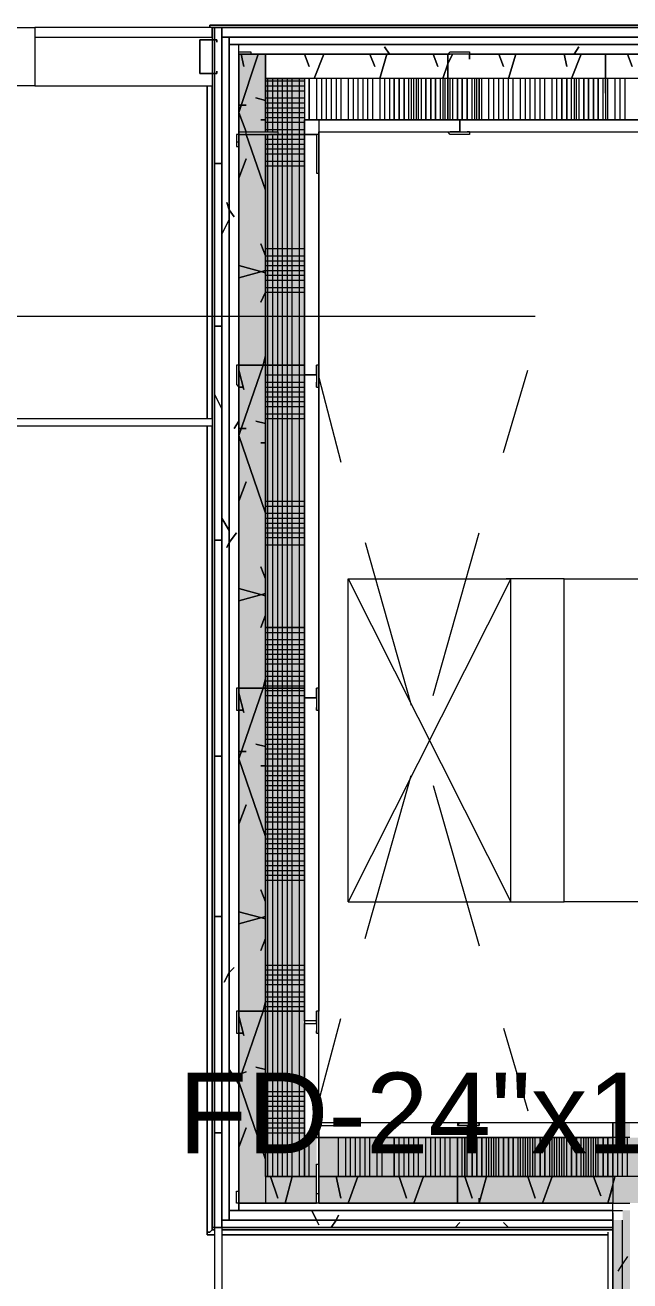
# Model space of a CAD drawing. Header units: metres. Extents: x -2 to 237, y -8 to 52.
# Drawn here: x 20.113 to 21.253, y 30.532 to 32.901 of the extents above; entities that cross this region are included whole.
import ezdxf

# ---------------------------------------------------------------- set-up
doc = ezdxf.new("R2010")
doc.units = ezdxf.units.M
doc.layers.add('HVAC - Ductos', color=5, linetype='Continuous', lineweight=0)
doc.layers.add('PDF2_Text', color=7, linetype='Continuous', lineweight=0)
doc.layers.add('PDF2_Geometry', color=7, linetype='Continuous', lineweight=0, true_color=0xaaaaaa)
doc.layers.add('PDF2_Solid Fills', color=7, linetype='Continuous', lineweight=0, true_color=0xffffff)
doc.styles.add('PDF Helvetica', font='')
doc.styles.get('PDF Helvetica').set_extended_font_data('Helvetica')

msp = doc.modelspace()

# ---------------------------------------------------------------- hatches: boundary and pattern name
at = {"layer": 'PDF2_Solid Fills', "lineweight": 0, "transparency": 33554559}
h = msp.add_hatch(color=256, dxfattribs=at)
h.paths.add_polyline_path([(20.5661, 32.6995), (20.5661, 32.8461), (20.5157, 32.8461), (20.5157, 32.6995)])
h.paths.add_polyline_path([(20.5661, 32.6949), (20.5157, 32.6949), (20.5157, 30.679), (20.5661, 30.679)])
h = msp.add_hatch(color=256, dxfattribs=at)
h.paths.add_polyline_path([(20.5661, 32.6995), (20.5661, 32.8461), (20.5157, 32.8461), (20.5157, 32.6995)])
h.paths.add_polyline_path([(20.5661, 32.6949), (20.5157, 32.6949), (20.5157, 30.679), (20.5661, 30.679)])
for points in [[(20.5661, 32.6995), (20.5845, 32.6995), (20.5661, 32.6949), (20.5661, 30.7294), (20.6394, 30.7294), (20.6394, 32.6949), (20.5891, 32.6995), (20.6394, 32.6995), (20.6394, 32.8003), (20.5661, 32.8003)], [(20.5661, 30.7294), (20.6394, 30.7294), (20.6394, 32.8003), (20.5661, 32.8003), (20.5661, 32.6995), (20.5891, 32.6995), (20.5661, 32.6949)]]:
    msp.add_hatch(color=256, dxfattribs=at).paths.add_polyline_path(points)
h = msp.add_hatch(color=256, dxfattribs=at)
h.paths.add_polyline_path([(21.2213, 30.8027), (21.2396, 30.8027), (21.2396, 30.8302), (21.2213, 30.8302)])
h.paths.add_polyline_path([(21.2396, 30.6469), (21.2213, 30.6469), (21.2213, 25.5246), (21.2396, 25.5246)])
h = msp.add_hatch(color=256, dxfattribs=at)
h.paths.add_polyline_path([(21.2396, 30.8027), (21.2534, 30.8027), (21.2534, 30.8302), (21.2396, 30.8302)])
h.paths.add_polyline_path([(21.2534, 30.6652), (21.2396, 30.6652), (21.2396, 25.5246), (21.2534, 25.5246)])
h = msp.add_hatch(color=256, dxfattribs=at)
h.paths.add_polyline_path([(20.6623, 30.7294), (20.6623, 30.8027), (20.6395, 30.8027), (20.6395, 30.7294)])
h.paths.add_polyline_path([(20.6669, 30.8027), (20.6669, 30.7294), (21.2946, 30.7294), (21.2946, 30.8027)])
h = msp.add_hatch(color=256, dxfattribs=at)
h.paths.add_polyline_path([(20.6623, 30.7294), (20.6623, 30.8027), (20.6395, 30.8027), (20.6395, 30.7294)])
h.paths.add_polyline_path([(20.6669, 30.8027), (20.6669, 30.7294), (21.2213, 30.7294), (21.2213, 30.8027)])
h = msp.add_hatch(color=256, dxfattribs=at)
h.paths.add_polyline_path([(20.6623, 30.679), (20.6623, 30.7294), (20.5661, 30.7294), (20.5661, 30.679)])
h.paths.add_polyline_path([(20.6669, 30.679), (21.2946, 30.679), (21.2946, 30.7294), (20.6669, 30.7294)])
h = msp.add_hatch(color=256, dxfattribs=at)
h.paths.add_polyline_path([(20.6623, 30.679), (20.6623, 30.7294), (20.5661, 30.7294), (20.5661, 30.679)])
h.paths.add_polyline_path([(21.2213, 30.679), (21.2213, 30.7294), (20.6669, 30.7294), (20.6669, 30.679)])

# ---------------------------------------------------------------- linework, layer by layer
at = {"layer": 'HVAC - Ductos', "lineweight": 0}
msp.add_lwpolyline([(21.0197, 31.2471), (21.1297, 31.2471), (21.1297, 31.8564), (21.0197, 31.8564)], dxfattribs=at)
msp.add_lwpolyline([(21.1297, 31.8564), (21.2763, 31.8564), (21.2763, 31.2471), (21.1297, 31.2471)], close=True, dxfattribs=at)
at = {"layer": 'PDF2_Geometry', "lineweight": 0}
for points in [[(20.4837, 32.8965), (20.6669, 32.8965), (20.4837, 32.8965), (20.4699, 32.8965), (20.4653, 32.8965), (20.4699, 32.8965), (20.4699, 32.8736), (20.4699, 32.8095), (20.4699, 30.6332), (20.4699, 28.489), (17.0566, 28.489)], [(24.8408, 32.8782), (24.8408, 32.8965), (21.2717, 32.8965), (20.6669, 32.8965), (20.4653, 32.8965), (20.1309, 32.8965), (20.1309, 32.7865), (20.4653, 32.7865), (20.4653, 30.6332), (20.6669, 30.6332), (21.2213, 30.6332), (21.2213, 25.5245)], [(20.1309, 32.8782), (20.4653, 32.8782)], [(24.8408, 32.8965), (21.2946, 32.8965), (21.2717, 32.8965), (21.2717, 32.9011), (20.4608, 32.9011), (20.4608, 32.8965), (20.4608, 32.9011), (21.2717, 32.9011), (22.9578, 32.9011), (22.9578, 32.8965), (21.2717, 32.8965), (20.6669, 32.8965)], [(21.2717, 32.8965), (20.4699, 32.8965), (21.2717, 32.8965)], [(21.2213, 30.6469), (20.6669, 30.6469), (20.4974, 30.6469), (20.4837, 30.6469), (20.4837, 32.8782), (20.4974, 32.8782), (20.6669, 32.8782), (21.2717, 32.8782), (21.2946, 32.8782), (24.8408, 32.8782), (24.8408, 32.8965), (24.8408, 32.9011), (25.9542, 32.9011)], [(20.4837, 32.8965), (20.4837, 32.8965)], [(24.8408, 32.8644), (21.2946, 32.8644), (21.2717, 32.8644), (20.6669, 32.8644), (20.5157, 32.8644), (20.4974, 32.8644), (20.4974, 30.6652), (20.5157, 30.6652), (20.6669, 30.6652), (21.2213, 30.6652), (21.2396, 30.6652)], [(20.9144, 32.8461), (20.5157, 32.8461), (20.5157, 32.8644), (21.2717, 32.8644), (21.2717, 32.8461), (20.951, 32.8461), (21.2717, 32.8461)], [(21.2534, 30.8027), (21.2396, 30.8027), (21.2213, 30.8027), (21.2213, 30.8302), (21.2213, 30.8027), (20.6669, 30.8027), (20.6395, 30.8027), (20.6395, 31.0089), (20.6395, 30.7294), (20.5661, 30.7294), (20.5661, 31.0409), (20.5661, 31.6503), (20.5661, 32.2597), (20.5661, 32.6949), (20.5661, 32.2597), (20.5661, 31.6503), (20.5661, 31.0409), (20.5661, 30.679), (20.5157, 30.679), (20.5157, 31.0409), (20.5157, 31.6503), (20.5157, 32.2597), (20.5157, 32.6949), (20.5157, 32.8461), (20.5661, 32.8461), (20.5661, 32.6995)], [(21.2717, 32.8003), (21.2075, 32.8003), (20.9098, 32.8003), (20.5661, 32.8003), (20.5661, 32.8461), (20.9144, 32.8461), (20.6669, 32.8461), (20.5661, 32.8461), (20.5157, 32.8461), (20.5157, 32.6949), (20.5157, 32.2597), (20.5157, 31.6503), (20.5157, 31.0409), (20.5157, 30.679), (20.5661, 30.679), (20.6623, 30.679), (20.5157, 30.679), (20.5157, 30.6652), (21.2213, 30.6652), (21.2213, 30.679), (20.928, 30.679), (20.6669, 30.679), (20.928, 30.679), (21.2213, 30.679), (21.2534, 30.679)], [(20.951, 32.8461), (21.2717, 32.8461), (21.2717, 32.8003), (21.2075, 32.8003), (20.9098, 32.8003), (20.6669, 32.8003), (20.6395, 32.8003), (20.5661, 32.8003), (20.5661, 32.6995), (20.5661, 32.8003), (20.6395, 32.8003), (20.6395, 32.6949), (20.6395, 32.2505)], [(20.951, 32.8461), (20.951, 32.8461)], [(20.951, 32.837), (20.951, 32.837)], [(20.6669, 30.6332), (20.4837, 30.6332), (21.2213, 30.6332), (20.4837, 30.6332), (20.4837, 28.4706), (20.4699, 28.4706), (17.0566, 28.4706), (17.0382, 28.4706), (17.0382, 32.1451), (17.0382, 32.1589), (20.4653, 32.1589), (20.4653, 32.7865), (20.4653, 32.1589), (20.4653, 32.7637), (20.4653, 32.1589)], [(20.4653, 32.1589), (20.4653, 32.7865), (20.4653, 32.1589)], [(20.4653, 32.1589), (20.4653, 32.7865), (20.4653, 32.1589)], [(21.2075, 32.7728), (21.2075, 32.7728)], [(21.2717, 30.8302), (21.2946, 30.8302), (21.2946, 32.6491), (21.2946, 32.7224), (21.2717, 32.7224), (20.9098, 32.7224), (20.6669, 32.7224), (20.6395, 32.7224), (20.6395, 32.6949), (20.6395, 32.2505), (20.6395, 32.6949), (20.6395, 32.7224), (20.6669, 32.7224), (20.6669, 31.0409)], [(20.951, 32.7224), (20.951, 32.7224)], [(20.5295, 32.6949), (20.5295, 32.6995)], [(20.5295, 32.6949), (20.5295, 32.6949)], [(20.5661, 32.6949), (20.5661, 32.2597), (20.5661, 31.6503), (20.5661, 31.0409), (20.5661, 30.7294), (20.6395, 30.7294), (20.6623, 30.7294), (20.6395, 30.7294), (20.6395, 30.8027), (20.6669, 30.8027), (21.2213, 30.8027), (21.2213, 30.7294), (20.6669, 30.7294), (21.2213, 30.7294), (21.2213, 30.679), (20.928, 30.679), (20.6669, 30.679)], [(20.6531, 32.6949), (20.6531, 32.6949)], [(20.9144, 32.6995), (20.9144, 32.6995)], [(20.9326, 32.6995), (20.9326, 32.6995)], [(20.9326, 32.6995), (20.9326, 32.6995)], [(20.9464, 32.6995), (20.9464, 32.6995)], [(20.951, 32.6995), (20.951, 32.6995)], [(20.5111, 32.6812), (20.5157, 32.6812)], [(21.0747, 32.3513), (19.8056, 32.3513)], [(20.5982, 32.2597), (20.5982, 32.2597)], [(21.0151, 32.0947), (21.0609, 32.2505)], [(20.6395, 31.6411), (20.6395, 32.2321)], [(20.6669, 32.2367), (20.7082, 32.0764)], [(17.0566, 32.1451), (20.4653, 32.1451), (20.4653, 30.6332), (20.4653, 30.6286), (20.4608, 30.624), (20.4562, 30.624), (20.4562, 30.6194), (20.4562, 32.1451), (20.4562, 30.6194), (20.4699, 30.6194), (20.4562, 30.6194), (20.4562, 30.624), (20.4608, 30.624), (20.4653, 30.6286), (20.4653, 30.6332), (20.4653, 30.6286), (20.4608, 30.624), (20.4562, 30.624), (20.4562, 30.6194), (20.4699, 30.6194), (20.4562, 30.6194), (20.4562, 32.1451), (20.4562, 30.6194), (20.4562, 30.624), (20.4608, 30.624), (20.4653, 30.6286), (20.4653, 30.6332), (20.4653, 32.1451)], [(20.8822, 31.6365), (20.9693, 31.9435)], [(20.754, 31.9252), (20.841, 31.6182)], [(20.6119, 31.6503), (20.6119, 31.6503)], [(20.6395, 31.0272), (20.6395, 31.6182)], [(20.754, 31.1784), (20.841, 31.4854)], [(20.8822, 31.467), (20.9693, 31.1646)], [(20.6395, 31.0089), (20.6395, 30.8027), (20.6669, 30.8027), (20.6669, 30.9997)], [(20.6669, 30.8714), (20.7082, 31.0272)], [(21.0151, 31.0089), (21.0609, 30.853)], [(20.6669, 30.821), (20.6669, 30.821)], [(20.6715, 30.8256), (20.6715, 30.8302)], [(21.2213, 30.8302), (21.2167, 30.8302), (21.2121, 30.8302)], [(21.2213, 30.8302), (21.2213, 30.8302)], [(21.2396, 30.8302), (21.2396, 30.8027)], [(21.2213, 30.8027), (21.2213, 30.8027)], [(20.6623, 30.7294), (20.5661, 30.7294), (20.5661, 30.679), (20.6623, 30.679)], [(21.2717, 30.7294), (21.2213, 30.7294), (20.6669, 30.7294)], [(20.5203, 30.679), (20.5203, 30.679)], [(20.644, 30.679), (20.644, 30.679)], [(20.6623, 30.6973), (20.6669, 30.6973)], [(20.6669, 30.6973), (20.6669, 30.6973)], [(21.2213, 30.6606), (21.2213, 30.6332), (20.4837, 30.6332), (21.2213, 30.6332), (20.6669, 30.6332), (20.4837, 30.6332), (20.4699, 30.6332), (20.4653, 30.6332), (20.4699, 30.6332)], [(20.4653, 30.6332), (20.4653, 30.6332)], [(20.4653, 30.6332), (20.4653, 30.6332)], [(20.4699, 30.6332), (20.4699, 30.6332)], [(21.2717, 22.7251), (20.6669, 22.7251), (20.4974, 22.7251), (20.4837, 22.7251), (20.4837, 24.9564), (20.4974, 24.9564), (20.6669, 24.9564), (21.2213, 24.9564), (21.2396, 24.9564), (21.2396, 25.5245), (21.2396, 30.6469)], [(20.4837, 30.6332), (20.4837, 30.6332)], [(21.2213, 25.5245), (21.2213, 27.7375), (21.2213, 25.5245), (21.2213, 27.7375), (21.2213, 25.5245), (21.2213, 24.9701), (21.2213, 24.9747), (21.2167, 24.9793), (21.2121, 24.9793), (21.2121, 24.9839), (21.2121, 25.5245), (21.2167, 25.5245), (21.2213, 25.5245), (21.2213, 30.6332), (21.2213, 27.8658), (21.2213, 30.5003)], [(21.2213, 30.6469), (21.2213, 30.6469)], [(21.2213, 30.6332), (21.2213, 30.6332)], [(21.2213, 27.8658), (21.2213, 30.6332), (21.2213, 27.8658)], [(21.2121, 30.624), (21.2121, 27.875)], [(21.2121, 30.6194), (21.2121, 27.875)]]:
    msp.add_lwpolyline(points, dxfattribs=at)
for points in [[(18.5319, 32.7865), (18.5319, 32.8965), (20.1309, 32.8965), (20.1309, 32.7865)], [(20.4653, 32.8965), (21.2717, 32.8965), (20.4653, 32.8965), (20.4653, 32.8782)], [(20.4699, 32.8965), (20.4653, 32.8965), (20.4653, 32.8736), (20.4653, 32.8095), (20.4653, 30.6332), (20.4699, 30.6332), (20.4699, 32.8095), (20.4699, 32.8736), (20.4699, 32.8965), (20.4699, 32.8736), (20.4699, 32.8095), (20.4699, 30.6332), (20.4837, 30.6332), (20.4837, 32.8965)], [(21.2717, 32.8782), (21.2717, 32.8965), (20.4837, 32.8965), (20.4837, 32.8782)], [(20.4837, 32.8782), (20.4837, 30.6469), (20.4974, 30.6469), (20.4974, 32.8782)], [(21.2717, 32.8644), (21.2717, 32.8782), (20.4974, 32.8782), (20.4974, 32.8644)], [(20.4745, 32.8736), (20.447, 32.8736), (20.4424, 32.8736), (20.4424, 32.869), (20.4424, 32.8095), (20.447, 32.8095), (20.4745, 32.8095), (20.4745, 32.8141), (20.4745, 32.8095), (20.447, 32.8095), (20.4424, 32.8095), (20.4424, 32.869), (20.4424, 32.8736), (20.447, 32.8736), (20.4745, 32.8736), (20.4745, 32.869)], [(20.4974, 32.8644), (20.4974, 30.6652), (20.5157, 30.6652), (20.5157, 30.679), (20.5157, 31.0409), (20.5157, 31.6503), (20.5157, 32.2597), (20.5157, 32.6949), (20.5157, 32.8644)], [(20.5386, 32.8507), (20.5386, 32.8461), (20.5157, 32.8461), (20.5157, 32.6995), (20.5891, 32.6995), (20.5891, 32.6949), (20.5157, 32.6949), (20.5157, 32.8507)], [(20.9326, 32.7224), (20.9326, 32.6995), (20.9144, 32.6995), (20.951, 32.6995), (20.9464, 32.6995), (20.951, 32.6995), (20.951, 32.6949), (20.9144, 32.6949), (20.9098, 32.6995), (20.9144, 32.6995), (20.9326, 32.6995), (20.9326, 32.7224), (20.9144, 32.7224), (20.9098, 32.7224), (20.9098, 32.8461), (20.9144, 32.8507), (20.951, 32.8507), (20.951, 32.8461), (20.951, 32.837), (20.951, 32.8461), (20.9144, 32.8461), (20.9098, 32.8461), (20.9098, 32.7224), (20.9144, 32.7224), (20.951, 32.7224)], [(21.2075, 32.8461), (21.2075, 32.7728), (21.2075, 32.8461), (21.3588, 32.8461)], [(20.4562, 32.1589), (20.4562, 32.7865)], [(20.4562, 32.1589), (20.4562, 32.7865)], [(21.2717, 32.7224), (21.2717, 32.8003), (21.2075, 32.8003), (20.9098, 32.8003), (20.6395, 32.8003), (20.6395, 32.7224), (20.9098, 32.7224)], [(21.2717, 32.6995), (21.2717, 32.7224), (20.9098, 32.7224), (20.6669, 32.7224), (20.6669, 32.6995)], [(20.5111, 32.6949), (20.5111, 32.672), (20.5157, 32.672), (20.5157, 32.6949), (20.6623, 32.6949), (20.6623, 32.6216), (20.6669, 32.6216), (20.6669, 32.6949)], [(21.2213, 30.8302), (20.6669, 30.8302), (20.6669, 32.6995), (21.2717, 32.6995), (21.2717, 32.6491), (21.2717, 30.8302)], [(20.6395, 32.2184), (20.6395, 32.2413), (20.6623, 32.2413), (20.6623, 32.2597), (20.6623, 32.2184), (20.6623, 32.2276), (20.6623, 32.2184), (20.6669, 32.2184), (20.6669, 32.2597), (20.6623, 32.2597), (20.6623, 32.2413), (20.6395, 32.2413), (20.6395, 32.2597), (20.5157, 32.2597), (20.5111, 32.2597), (20.5111, 32.223), (20.5157, 32.2184), (20.5249, 32.2184), (20.5157, 32.2184), (20.5157, 32.223), (20.5157, 32.2597), (20.6395, 32.2597)], [(20.6395, 31.6411), (20.6395, 32.2321)], [(20.4699, 30.6286), (20.4653, 30.6286), (20.4653, 32.1451), (20.4653, 30.6332), (20.4653, 32.1451), (20.4653, 30.6286), (20.4653, 32.1451), (20.4653, 30.6286)], [(20.6395, 31.6091), (20.6395, 31.632), (20.6623, 31.632), (20.6623, 31.6503), (20.6623, 31.6091), (20.6623, 31.6137), (20.6623, 31.6091), (20.6669, 31.6091), (20.6669, 31.6503), (20.6623, 31.6503), (20.6623, 31.632), (20.6395, 31.632), (20.6395, 31.6503), (20.5157, 31.6503), (20.5111, 31.6503), (20.5111, 31.6091), (20.5157, 31.6091), (20.5249, 31.6091), (20.5157, 31.6091), (20.5157, 31.6503), (20.6395, 31.6503)], [(20.6395, 31.0272), (20.6395, 31.6182)], [(20.6395, 30.9997), (20.6395, 31.018), (20.6623, 31.018), (20.6623, 31.0226), (20.6623, 31.0409), (20.6623, 30.9997), (20.6623, 31.0043), (20.6623, 30.9997), (20.6669, 30.9997), (20.6669, 31.0409), (20.6623, 31.0409), (20.6623, 31.0226), (20.6395, 31.0226), (20.6395, 31.0409), (20.5157, 31.0409), (20.5111, 31.0409), (20.5111, 30.9997), (20.5157, 30.9997), (20.5249, 30.9997), (20.5157, 30.9997), (20.5157, 31.0409), (20.6395, 31.0409)], [(20.6669, 30.679), (20.6898, 30.679), (20.6669, 30.679), (20.6669, 30.8256), (20.7402, 30.8256), (20.7402, 30.8302), (20.6669, 30.8302)], [(20.6669, 30.8302), (20.6669, 30.8027), (21.2213, 30.8027), (21.2213, 30.8302)], [(20.9693, 30.8027), (20.951, 30.8027), (20.951, 30.8256), (20.9464, 30.8256), (20.9326, 30.8256), (20.928, 30.8256), (20.9326, 30.8302), (20.9693, 30.8302), (20.9693, 30.8256), (20.9647, 30.8256), (20.9693, 30.8256), (20.9693, 30.8302), (20.928, 30.8302), (20.928, 30.8256), (20.9464, 30.8256), (20.9464, 30.8027), (20.928, 30.8027), (20.928, 30.679), (20.9693, 30.679), (20.9693, 30.6882), (20.9693, 30.679), (20.928, 30.679), (20.928, 30.8027)], [(20.5111, 30.7019), (20.5157, 30.7019), (20.5157, 30.679), (20.6623, 30.679), (20.6623, 30.7523), (20.6669, 30.7523), (20.6669, 30.679), (20.5111, 30.679)], [(21.2213, 30.6469), (21.2213, 30.6652), (20.4974, 30.6652), (20.4974, 30.6469)], [(21.2213, 30.6332), (20.4699, 30.6332), (21.2213, 30.6332), (21.2213, 30.6469), (20.4837, 30.6469), (20.4837, 30.6332)], [(20.4837, 30.6286), (21.2213, 30.6286)], [(20.4837, 30.6286), (21.2213, 30.6286)], [(20.4837, 30.6194), (21.2121, 30.6194)], [(20.4837, 30.6194), (21.2121, 30.6194)]]:
    msp.add_lwpolyline(points, close=True, dxfattribs=at)
at = {"layer": 'PDF2_Geometry', "color": 254, "lineweight": 0, "true_color": 0xeaeaea}
for points in [[(20.7906, 32.8599), (20.7998, 32.8461)], [(21.148, 32.8461), (21.1571, 32.8599)], [(20.4837, 32.6399), (20.4699, 32.6399)], [(20.4928, 32.5666), (20.4974, 32.5529), (20.5066, 32.5392), (20.4974, 32.5529)], [(20.4837, 32.507), (20.4974, 32.5346)], [(20.4699, 32.4063), (20.4699, 32.4017)], [(20.4837, 32.333), (20.4699, 32.333)], [(20.4837, 32.1772), (20.4837, 32.1726), (20.4837, 32.1772), (20.4699, 32.2047)], [(20.5066, 32.1405), (20.5157, 32.1543)], [(20.4837, 31.971), (20.4974, 31.9481), (20.4837, 31.971), (20.4837, 31.9756)], [(20.4928, 31.916), (20.4974, 31.9252), (20.5111, 31.9435), (20.4974, 31.9252)], [(20.4837, 31.9298), (20.4699, 31.9298)], [(20.4837, 31.522), (20.4699, 31.522)], [(20.4837, 31.2196), (20.4699, 31.2196)], [(20.4882, 31.0959), (20.4974, 31.1143), (20.5066, 31.1234), (20.4974, 31.1143)], [(20.4974, 30.931), (20.5157, 30.9035)], [(20.4837, 30.8118), (20.4699, 30.8118)], [(20.6531, 30.6652), (20.6623, 30.6469), (20.6669, 30.6378), (20.6623, 30.6469)], [(20.699, 30.6469), (20.7036, 30.6561), (20.699, 30.6469), (20.6898, 30.6332)], [(20.9235, 30.6332), (20.9326, 30.6423)], [(21.0151, 30.6423), (21.0243, 30.6332)]]:
    msp.add_lwpolyline(points, close=True, dxfattribs=at)
at = {"layer": 'PDF2_Geometry', "color": 254, "lineweight": 0, "true_color": 0xdddddd}
for points in [[(20.5524, 32.8461), (20.5157, 32.7361), (20.5295, 32.6995), (20.5157, 32.7361)], [(20.5203, 32.8461), (20.5249, 32.8232)], [(20.6395, 32.8461), (20.6486, 32.8232)], [(20.6761, 32.8461), (20.6577, 32.8003)], [(20.7631, 32.8461), (20.7723, 32.8232)], [(20.7952, 32.8461), (20.7815, 32.8003)], [(20.8822, 32.8461), (20.8914, 32.8232)], [(20.9189, 32.8461), (20.9098, 32.8278), (20.9006, 32.8003), (20.9098, 32.8278)], [(21.006, 32.8461), (21.0151, 32.8232)], [(21.038, 32.8461), (21.0243, 32.8003)], [(21.1297, 32.8461), (21.1343, 32.8232)], [(21.1617, 32.8461), (21.1435, 32.8003)], [(21.2488, 32.8461), (21.258, 32.8232)], [(20.5478, 32.7637), (20.5661, 32.7591)], [(20.5295, 32.7499), (20.5157, 32.7499)], [(20.5661, 32.7224), (20.5569, 32.7224)], [(20.5295, 32.6949), (20.5661, 32.5895)], [(20.5295, 32.6491), (20.5157, 32.6125)], [(20.5569, 32.4888), (20.5661, 32.4658)], [(20.5157, 32.4475), (20.5661, 32.4338)], [(20.5661, 32.4384), (20.5157, 32.4246)], [(20.5661, 32.3971), (20.5569, 32.3788)], [(20.5661, 32.278), (20.5615, 32.2597), (20.5157, 32.1268), (20.5661, 31.9802), (20.5157, 32.1268), (20.5615, 32.2597)], [(20.5157, 32.2505), (20.5249, 32.2139)], [(20.5478, 32.1543), (20.5661, 32.1497)], [(20.5295, 32.1405), (20.5157, 32.1405)], [(20.5661, 32.1131), (20.5569, 32.1131)], [(20.5295, 32.0397), (20.5157, 32.0031)], [(20.5569, 31.8794), (20.5661, 31.8564)], [(20.5157, 31.8382), (20.5661, 31.8244)], [(20.5661, 31.829), (20.5157, 31.8152)], [(20.5661, 31.7878), (20.5569, 31.7648)], [(20.5661, 31.6686), (20.5615, 31.6503), (20.5157, 31.5174), (20.5661, 31.3708), (20.5157, 31.5174), (20.5615, 31.6503)], [(20.5157, 31.6411), (20.5249, 31.6045)], [(20.5295, 31.5312), (20.5157, 31.5312)], [(20.5478, 31.5449), (20.5661, 31.5403)], [(20.5661, 31.5037), (20.5569, 31.5037)], [(20.5295, 31.4304), (20.5157, 31.3937)], [(20.5569, 31.27), (20.5661, 31.2471)], [(20.5157, 31.2288), (20.5661, 31.215)], [(20.5661, 31.2196), (20.5157, 31.2059)], [(20.5661, 31.1784), (20.5569, 31.1555)], [(20.5661, 31.0593), (20.5615, 31.0409), (20.5157, 30.9081), (20.5661, 30.7614), (20.5157, 30.9081), (20.5615, 31.0409)], [(20.5157, 31.0317), (20.5249, 30.9951)], [(20.5478, 30.9355), (20.5661, 30.931)], [(20.5295, 30.9264), (20.5157, 30.9218)], [(20.5661, 30.8943), (20.5569, 30.8943)], [(20.5295, 30.821), (20.5157, 30.7844)], [(20.5753, 30.7294), (20.5891, 30.6882)], [(20.6165, 30.7294), (20.6028, 30.679)], [(20.699, 30.7294), (20.7082, 30.6882)], [(20.7402, 30.7294), (20.7219, 30.679)], [(20.8181, 30.7294), (20.8319, 30.6882)], [(20.864, 30.7294), (20.8456, 30.679)], [(20.9418, 30.7294), (20.9556, 30.6882)], [(20.9831, 30.7294), (20.9693, 30.679)], [(21.0609, 30.7294), (21.0747, 30.6882)], [(21.1068, 30.7294), (21.0884, 30.679)], [(21.1847, 30.7294), (21.1984, 30.6927)]]:
    msp.add_lwpolyline(points, close=True, dxfattribs=at)
at = {"layer": 'PDF2_Geometry', "color": 254, "lineweight": 0, "true_color": 0xd4d4d4}
for points in [[(20.5661, 32.7957), (20.6395, 32.7957)], [(20.5661, 32.7865), (20.6395, 32.7865)], [(20.5707, 32.6995), (20.5707, 32.8003)], [(20.5799, 32.6995), (20.5799, 32.8003)], [(20.5891, 32.6995), (20.5891, 32.8003)], [(20.5982, 30.7294), (20.5982, 31.0409), (20.5982, 31.6503), (20.5982, 32.2597), (20.5982, 32.8003)], [(20.6073, 30.7294), (20.6073, 31.0409), (20.6073, 31.6503), (20.6073, 32.2597), (20.6073, 32.6949), (20.6073, 32.8003)], [(20.6165, 30.7294), (20.6165, 31.0409), (20.6165, 31.6503), (20.6165, 32.2597), (20.6165, 32.6949), (20.6165, 32.8003)], [(20.6303, 30.7294), (20.6303, 31.0409), (20.6303, 31.6503), (20.6303, 32.2597), (20.6303, 32.6949), (20.6303, 32.8003)], [(20.6395, 32.8003), (20.6395, 32.7224)], [(20.6623, 32.8003), (20.6623, 32.7224)], [(20.6715, 32.8003), (20.6715, 32.7224)], [(20.6807, 32.8003), (20.6807, 32.7224)], [(20.6898, 32.8003), (20.6898, 32.7224)], [(20.699, 32.8003), (20.699, 32.7224)], [(20.7082, 32.8003), (20.7082, 32.7224)], [(20.7219, 32.8003), (20.7219, 32.7224)], [(20.7311, 32.8003), (20.7311, 32.7224)], [(20.7402, 32.8003), (20.7402, 32.7224)], [(20.7494, 32.8003), (20.7494, 32.7224)], [(20.7586, 32.8003), (20.7586, 32.7224)], [(20.7677, 32.8003), (20.7677, 32.7224)], [(20.7815, 32.8003), (20.7815, 32.7224)], [(20.7906, 32.8003), (20.7906, 32.7224)], [(20.7998, 32.8003), (20.7998, 32.7224)], [(20.809, 32.7224), (20.809, 32.8003)], [(20.8364, 32.7224), (20.8364, 32.8003)], [(20.841, 32.8003), (20.841, 32.7224)], [(20.8456, 32.7224), (20.8456, 32.8003)], [(20.8502, 32.8003), (20.8502, 32.7224)], [(20.8548, 32.7224), (20.8548, 32.8003)], [(20.8594, 32.8003), (20.8594, 32.7224)], [(20.896, 32.7224), (20.896, 32.8003)], [(20.9006, 32.8003), (20.9006, 32.7224)], [(20.9052, 32.7224), (20.9052, 32.8003)], [(20.9098, 32.8003), (20.9098, 32.7224)], [(20.9144, 32.7224), (20.9144, 32.8003)], [(20.9189, 32.8003), (20.9189, 32.7224)], [(20.9556, 32.7224), (20.9556, 32.8003)], [(20.9602, 32.8003), (20.9602, 32.7224)], [(20.9647, 32.7224), (20.9647, 32.8003)], [(20.9739, 32.7224), (20.9739, 32.8003)], [(20.9876, 32.7224), (20.9876, 32.8003)], [(20.9968, 32.7224), (20.9968, 32.8003)], [(21.006, 32.7224), (21.006, 32.8003)], [(21.0151, 32.7224), (21.0151, 32.8003)], [(21.0243, 32.7224), (21.0243, 32.8003)], [(21.0335, 32.7224), (21.0335, 32.8003)], [(21.0472, 32.7224), (21.0472, 32.8003)], [(21.0564, 32.7224), (21.0564, 32.8003)], [(21.0655, 32.7224), (21.0655, 32.8003)], [(21.0747, 32.7224), (21.0747, 32.8003)], [(21.0839, 32.7224), (21.0839, 32.8003)], [(21.093, 32.7224), (21.093, 32.8003)], [(21.1068, 32.7224), (21.1068, 32.8003)], [(21.1159, 32.7224), (21.1159, 32.8003)], [(21.1435, 32.7224), (21.1435, 32.8003)], [(21.148, 32.8003), (21.148, 32.7224)], [(21.1526, 32.7224), (21.1526, 32.8003)], [(21.1571, 32.8003), (21.1571, 32.7224)], [(21.203, 32.7224), (21.203, 32.8003)], [(21.2075, 32.8003), (21.2075, 32.7224)], [(21.2121, 32.7224), (21.2121, 32.8003)], [(21.2259, 32.7224), (21.2259, 32.8003)], [(21.2351, 32.7224), (21.2351, 32.8003)], [(21.2442, 32.7224), (21.2442, 32.8003)], [(20.5661, 32.7774), (20.6395, 32.7774)], [(20.5661, 32.7637), (20.6395, 32.7637)], [(20.5661, 32.7545), (20.6395, 32.7545)], [(20.5661, 32.7453), (20.6395, 32.7453)], [(20.5661, 32.7361), (20.6395, 32.7361)], [(20.5661, 32.727), (20.6395, 32.727)], [(20.5661, 32.7179), (20.6395, 32.7179)], [(20.5661, 32.7041), (20.6395, 32.7041)], [(20.5707, 30.7294), (20.5707, 32.6949)], [(20.5799, 30.7294), (20.5799, 32.6949)], [(20.5891, 30.7294), (20.5891, 31.0409), (20.5891, 31.6503), (20.5891, 32.2597), (20.5891, 32.6949)], [(20.5661, 32.6857), (20.6395, 32.6857)], [(20.5661, 32.6766), (20.6395, 32.6766)], [(20.5661, 32.6674), (20.6395, 32.6674)], [(20.5661, 32.6583), (20.6395, 32.6583)], [(20.5661, 32.6445), (20.6395, 32.6445)], [(20.5661, 32.6354), (20.6395, 32.6354)], [(20.5661, 32.4796), (20.6395, 32.4796)], [(20.5661, 32.4658), (20.6395, 32.4658)], [(20.5661, 32.4567), (20.6395, 32.4567)], [(20.5661, 32.4475), (20.6395, 32.4475)], [(20.5661, 32.4384), (20.6395, 32.4384)], [(20.5661, 32.4292), (20.6395, 32.4292)], [(20.5661, 32.42), (20.6395, 32.42)], [(20.5661, 32.4063), (20.6395, 32.4063)], [(20.5661, 32.3971), (20.6395, 32.3971)], [(20.5661, 32.2413), (20.6395, 32.2413)], [(20.5661, 32.2276), (20.6395, 32.2276)], [(20.5661, 32.2184), (20.6395, 32.2184)], [(20.5661, 32.2093), (20.6395, 32.2093)], [(20.5661, 32.2001), (20.6395, 32.2001)], [(20.5661, 32.1909), (20.6395, 32.1909)], [(20.5661, 32.1818), (20.6395, 32.1818)], [(20.5661, 32.1681), (20.6395, 32.1681)], [(20.5661, 32.1589), (20.6395, 32.1589)], [(20.5661, 32.0031), (20.6395, 32.0031)], [(20.5661, 31.9939), (20.6395, 31.9939)], [(20.5661, 31.9802), (20.6395, 31.9802)], [(20.5661, 31.971), (20.6395, 31.971)], [(20.5661, 31.9618), (20.6395, 31.9618)], [(20.5661, 31.9526), (20.6395, 31.9526)], [(20.5661, 31.9435), (20.6395, 31.9435)], [(20.5661, 31.9344), (20.6395, 31.9344)], [(20.5661, 31.9206), (20.6395, 31.9206)], [(20.5661, 31.7557), (20.6395, 31.7557)], [(20.5661, 31.7419), (20.6395, 31.7419)], [(20.5661, 31.7328), (20.6395, 31.7328)], [(20.5661, 31.7236), (20.6395, 31.7236)], [(20.5661, 31.7144), (20.6395, 31.7144)], [(20.5661, 31.7053), (20.6395, 31.7053)], [(20.5661, 31.6961), (20.6395, 31.6961)], [(20.5661, 31.6823), (20.6395, 31.6823)], [(20.5661, 31.6732), (20.6395, 31.6732)], [(20.5661, 31.6641), (20.6395, 31.6641)], [(20.5661, 31.6549), (20.6395, 31.6549)], [(20.5661, 31.6457), (20.6395, 31.6457)], [(20.5661, 31.6365), (20.6395, 31.6365)], [(20.5661, 31.6228), (20.6395, 31.6228)], [(20.5661, 31.6137), (20.6395, 31.6137)], [(20.5661, 31.6045), (20.6395, 31.6045)], [(20.5661, 31.5953), (20.6395, 31.5953)], [(20.5661, 31.5861), (20.6395, 31.5861)], [(20.5661, 31.577), (20.6395, 31.577)], [(20.5661, 31.5633), (20.6395, 31.5633)], [(20.5661, 31.5541), (20.6395, 31.5541)], [(20.5661, 31.5449), (20.6395, 31.5449)], [(20.5661, 31.5357), (20.6395, 31.5357)], [(20.5661, 31.5266), (20.6395, 31.5266)], [(20.5661, 31.5174), (20.6395, 31.5174)], [(20.5661, 31.5037), (20.6395, 31.5037)], [(20.5661, 31.4945), (20.6395, 31.4945)], [(20.5661, 31.4854), (20.6395, 31.4854)], [(20.5661, 31.4762), (20.6395, 31.4762)], [(20.5661, 31.467), (20.6395, 31.467)], [(20.5661, 31.4579), (20.6395, 31.4579)], [(20.5661, 31.4441), (20.6395, 31.4441)], [(20.5661, 31.435), (20.6395, 31.435)], [(20.5661, 31.4258), (20.6395, 31.4258)], [(20.5661, 31.4166), (20.6395, 31.4166)], [(20.5661, 31.4074), (20.6395, 31.4074)], [(20.5661, 31.3983), (20.6395, 31.3983)], [(20.5661, 31.3846), (20.6395, 31.3846)], [(20.5661, 31.3754), (20.6395, 31.3754)], [(20.5661, 31.3662), (20.6395, 31.3662)], [(20.5661, 31.3571), (20.6395, 31.3571)], [(20.5661, 31.3479), (20.6395, 31.3479)], [(20.5661, 31.3388), (20.6395, 31.3388)], [(20.5661, 31.325), (20.6395, 31.325)], [(20.5661, 31.3158), (20.6395, 31.3158)], [(20.5661, 31.3066), (20.6395, 31.3066)], [(20.5661, 31.2975), (20.6395, 31.2975)], [(20.5661, 31.2884), (20.6395, 31.2884)], [(20.5661, 31.1279), (20.6395, 31.1279)], [(20.5661, 31.1188), (20.6395, 31.1188)], [(20.5661, 31.1097), (20.6395, 31.1097)], [(20.5661, 31.1005), (20.6395, 31.1005)], [(20.5661, 31.0913), (20.6395, 31.0913)], [(20.5661, 31.0776), (20.6395, 31.0776)], [(20.5661, 31.0684), (20.6395, 31.0684)], [(20.5661, 31.0593), (20.6395, 31.0593)], [(20.5661, 31.0501), (20.6395, 31.0501)], [(20.5661, 30.8897), (20.6395, 30.8897)], [(20.5661, 30.8806), (20.6395, 30.8806)], [(20.5661, 30.8714), (20.6395, 30.8714)], [(20.5661, 30.8622), (20.6395, 30.8622)], [(20.5661, 30.853), (20.6395, 30.853)], [(20.5661, 30.8393), (20.6395, 30.8393)], [(20.5661, 30.8302), (20.6395, 30.8302)], [(20.5661, 30.821), (20.6395, 30.821)], [(20.5661, 30.8118), (20.6395, 30.8118)], [(20.6486, 30.7294), (20.6486, 30.8027)], [(20.7036, 30.7294), (20.7036, 30.8027)], [(20.7173, 30.7294), (20.7173, 30.8027)], [(20.7265, 30.7294), (20.7265, 30.8027)], [(20.7357, 30.7294), (20.7357, 30.8027)], [(20.7448, 30.7294), (20.7448, 30.8027)], [(20.754, 30.7294), (20.754, 30.8027)], [(20.7631, 30.7294), (20.7631, 30.8027)], [(20.7769, 30.7294), (20.7769, 30.8027)], [(20.786, 30.7294), (20.786, 30.8027)], [(20.8181, 30.7294), (20.8181, 30.8027)], [(20.8273, 30.7294), (20.8273, 30.8027)], [(20.8364, 30.7294), (20.8364, 30.8027)], [(20.8456, 30.7294), (20.8456, 30.8027)], [(20.8548, 30.7294), (20.8548, 30.8027)], [(20.8685, 30.7294), (20.8685, 30.8027)], [(20.8777, 30.7294), (20.8777, 30.8027)], [(20.8868, 30.7294), (20.8868, 30.8027)], [(20.896, 30.7294), (20.896, 30.8027)], [(20.9052, 30.7294), (20.9052, 30.8027)], [(20.9144, 30.7294), (20.9144, 30.8027)], [(20.928, 30.7294), (20.928, 30.8027)], [(20.9372, 30.7294), (20.9372, 30.8027)], [(20.9464, 30.7294), (20.9464, 30.8027)], [(20.9831, 30.7294), (20.9831, 30.8027)], [(20.9876, 30.7294), (20.9876, 30.8027)], [(20.9922, 30.7294), (20.9922, 30.8027)], [(20.9968, 30.7294), (20.9968, 30.8027)], [(21.0014, 30.7294), (21.0014, 30.8027)], [(21.006, 30.7294), (21.006, 30.8027)], [(21.0426, 30.7294), (21.0426, 30.8027)], [(21.0472, 30.7294), (21.0472, 30.8027)], [(21.0518, 30.7294), (21.0518, 30.8027)], [(21.0564, 30.7294), (21.0564, 30.8027)], [(21.0609, 30.7294), (21.0609, 30.8027)], [(21.0655, 30.7294), (21.0655, 30.8027)], [(21.0701, 30.7294), (21.0701, 30.8027)], [(21.0747, 30.7294), (21.0747, 30.8027)], [(21.1022, 30.7294), (21.1022, 30.8027)], [(21.1068, 30.7294), (21.1068, 30.8027)], [(21.1113, 30.7294), (21.1113, 30.8027)], [(21.1159, 30.7294), (21.1159, 30.8027)], [(21.1205, 30.7294), (21.1205, 30.8027)], [(21.1251, 30.7294), (21.1251, 30.8027)], [(21.1297, 30.7294), (21.1297, 30.8027)], [(21.1343, 30.7294), (21.1343, 30.8027)], [(21.1617, 30.7294), (21.1617, 30.8027)], [(21.1663, 30.7294), (21.1663, 30.8027)], [(21.1709, 30.7294), (21.1709, 30.8027)], [(21.1755, 30.7294), (21.1755, 30.8027)], [(21.1801, 30.7294), (21.1801, 30.8027)], [(21.1847, 30.7294), (21.1847, 30.8027)], [(21.1893, 30.7294), (21.1893, 30.8027)], [(21.1938, 30.7294), (21.1938, 30.8027)], [(21.2213, 30.7294), (21.2213, 30.8027)], [(21.2305, 30.7294), (21.2305, 30.8027)], [(21.2396, 30.7294), (21.2396, 30.8027)], [(21.2488, 30.7294), (21.2488, 30.8027)]]:
    msp.add_lwpolyline(points, dxfattribs=at)
for points in [[(20.6486, 32.8003), (20.6486, 32.7224)], [(20.809, 32.8003), (20.809, 32.7224)], [(20.8181, 32.8003), (20.8181, 32.7224)], [(20.8273, 32.8003), (20.8273, 32.7224)], [(20.8685, 32.8003), (20.8685, 32.7224)], [(20.8777, 32.8003), (20.8777, 32.7224)], [(20.8868, 32.8003), (20.8868, 32.7224)], [(20.928, 32.8003), (20.928, 32.7224)], [(20.9372, 32.8003), (20.9372, 32.7224)], [(20.9464, 32.8003), (20.9464, 32.7224)], [(20.9693, 32.7224), (20.9693, 32.8003)], [(21.1251, 32.8003), (21.1251, 32.7224)], [(21.1343, 32.8003), (21.1343, 32.7224)], [(21.1663, 32.8003), (21.1663, 32.7224)], [(21.1755, 32.8003), (21.1755, 32.7224)], [(21.1847, 32.8003), (21.1847, 32.7224)], [(21.1938, 32.8003), (21.1938, 32.7224)], [(20.6395, 31.7648), (20.5661, 31.7648)], [(20.809, 30.8027), (20.809, 30.7294)], [(20.9418, 30.8027), (20.9418, 30.7294)], [(20.9556, 30.8027), (20.9556, 30.7294)], [(20.9647, 30.8027), (20.9647, 30.7294)], [(20.9739, 30.8027), (20.9739, 30.7294)], [(21.0151, 30.8027), (21.0151, 30.7294)], [(21.0243, 30.8027), (21.0243, 30.7294)], [(21.0335, 30.8027), (21.0335, 30.7294)], [(21.0839, 30.8027), (21.0839, 30.7294)], [(21.093, 30.8027), (21.093, 30.7294)], [(21.1435, 30.8027), (21.1435, 30.7294)], [(21.1526, 30.8027), (21.1526, 30.7294)], [(21.203, 30.8027), (21.203, 30.7294)], [(21.2121, 30.8027), (21.2121, 30.7294)]]:
    msp.add_lwpolyline(points, close=True, dxfattribs=at)
at = {"layer": 'PDF2_Geometry', "color": 254, "lineweight": 0, "true_color": 0xdddddd}
for points in [[(20.5157, 32.7316), (20.5157, 32.7316)], [(20.5157, 32.7316), (20.5157, 32.7316)], [(20.5157, 32.1222), (20.5157, 32.1222)], [(20.5157, 32.1222), (20.5157, 32.1222)], [(20.5157, 31.5129), (20.5157, 31.5129)], [(20.5157, 31.5129), (20.5157, 31.5129)], [(20.5157, 30.9035), (20.5157, 30.9035)], [(20.5157, 30.9035), (20.5157, 30.9035)], [(21.2213, 30.711), (21.2121, 30.679), (21.2259, 30.7294)]]:
    msp.add_lwpolyline(points, dxfattribs=at)
at = {"layer": 'PDF2_Geometry', "color": 254, "lineweight": 0, "true_color": 0xeaeaea}
for points in [[(20.4837, 32.6399), (20.4837, 32.6399)], [(20.4837, 32.6399), (20.4837, 32.6399)], [(20.4974, 32.5346), (20.4974, 32.5346)], [(20.4974, 32.5346), (20.4974, 32.5346)], [(20.4837, 32.507), (20.4837, 32.507)], [(20.4837, 32.507), (20.4837, 32.507)], [(20.4837, 32.333), (20.4837, 32.333)], [(20.4837, 32.333), (20.4837, 32.333)], [(20.4837, 31.9298), (20.4837, 31.9298)], [(20.4837, 31.9298), (20.4837, 31.9298)], [(20.4837, 31.522), (20.4837, 31.522)], [(20.4837, 31.522), (20.4837, 31.522)], [(20.4837, 31.2196), (20.4837, 31.2196)], [(20.4837, 31.2196), (20.4837, 31.2196)], [(20.4974, 30.931), (20.4974, 30.931)], [(20.4974, 30.931), (20.4974, 30.931)], [(20.4837, 30.8118), (20.4837, 30.8118)], [(20.4837, 30.8118), (20.4837, 30.8118)], [(20.6531, 30.6652), (20.6531, 30.6652)], [(20.6531, 30.6652), (20.6531, 30.6652)], [(21.2488, 30.5781), (21.2396, 30.5644), (21.2305, 30.5507)]]:
    msp.add_lwpolyline(points, dxfattribs=at)
at = {"layer": 'PDF2_Geometry', "color": 8, "lineweight": 0, "true_color": 0x808080}
for points in [[(20.7219, 31.8564), (21.0289, 31.8564), (20.7219, 31.2471), (20.7219, 31.8564), (21.0289, 31.2471), (21.0289, 31.8564)], [(20.7219, 31.2471), (21.0289, 31.2471)]]:
    msp.add_lwpolyline(points, dxfattribs=at)

# ---------------------------------------------------------------- texts
at = {"layer": 'PDF2_Text', "lineweight": 0, "insert": (20.402, 30.8481), "char_height": 0.151898, "attachment_point": 4, "style": 'PDF Helvetica'}
msp.add_mtext('FD-24"x10"-24"x10"', dxfattribs=at)

doc.saveas('drawing.dxf')
